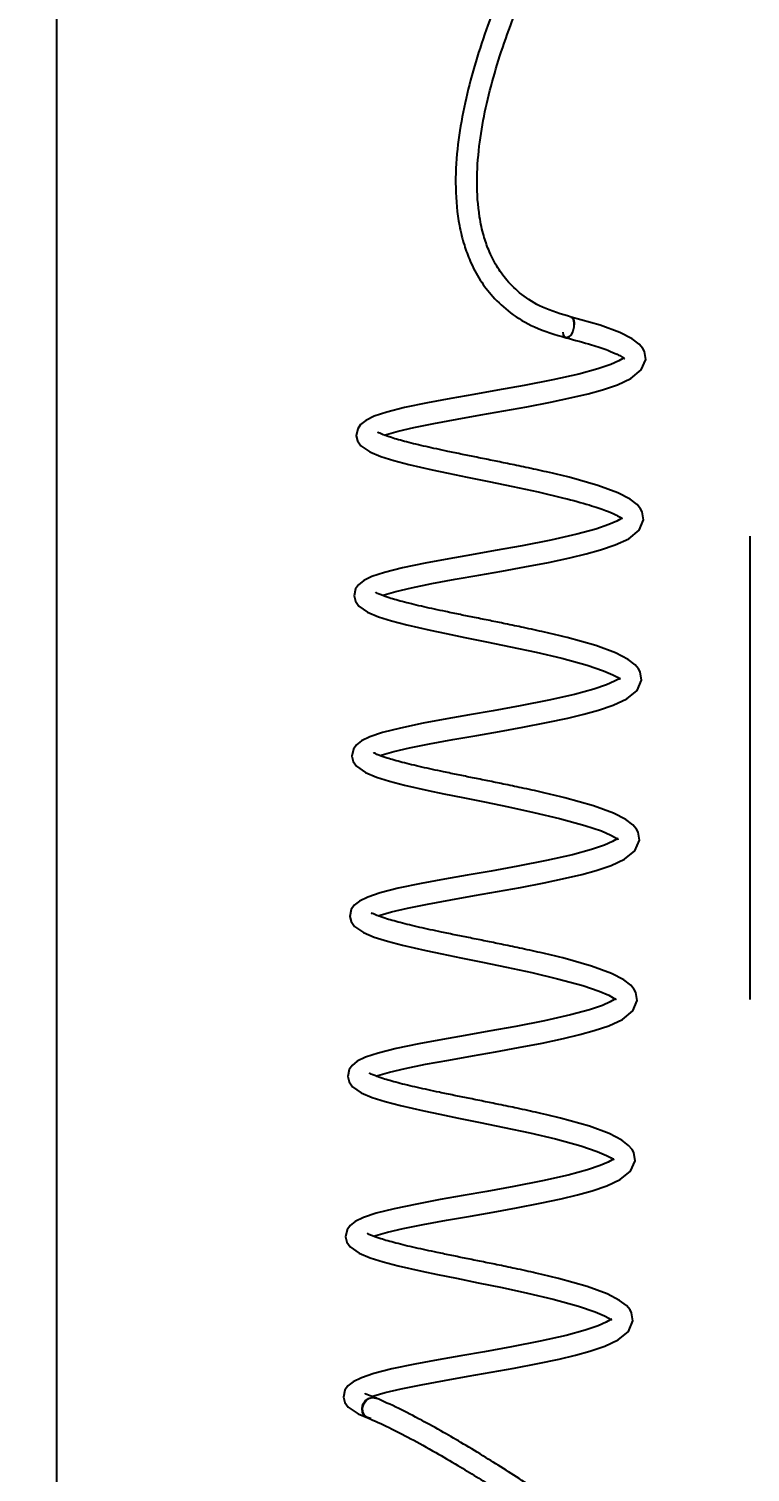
# Model space of a CAD drawing. Extents: x 75 to 2075, y 25 to 1460.
# Drawn here: x 356.7 to 441, y 933.9 to 1102.7 of the extents above; entities that cross this region are included whole.
import ezdxf

# ---------------------------------------------------------------- set-up
doc = ezdxf.new("R2010")
doc.units = 0
doc.header["$LTSCALE"] = 5
doc.linetypes.add('SLD-KATı', pattern=[0])
doc.layers.get('0').update_dxf_attribs({"linetype": 'CONTINUOUS'})
doc.styles.add('SLDTEXTSTYLE1', font='GOTHIC.TTF', dxfattribs={"width": 0.913})
doc.dimstyles.new('SLDDIMSTYLE1', dxfattribs={"dimtxt": 17.5, "dimasz": 16.51, "dimexe": 0, "dimexo": 0.0625, "dimgap": 4.375, "dimtad": 1, "dimlfac": 0.8, "dimrnd": 1e-09, "dimzin": 12, "dimtxsty": 'SLDTEXTSTYLE1', "dimsah": 1, "dimcen": 0.09, "dimazin": 3, "dimtfac": 1, "dimtofl": 0, "dimtmove": 0, "dimatfit": 3, "dimtolj": 1, "dimtzin": 12})

# ---------------------------------------------------------------- blocks, each defined once
blk = doc.blocks.new('_D_6')
at = {"color": 7, "linetype": 'SLD-KATı'}
for p, q in [((239.97, 1229.44), (169.88, 1229.44)), ((174.88, 1229.44), (174.88, 543.28)), ((368.63, 543.28), (169.88, 543.28))]:
    blk.add_line(p, q, dxfattribs=at)
for points in [[(174.88, 1229.44), (172.34, 1212.93), (177.42, 1212.93)], [(174.88, 543.28), (177.42, 559.79), (172.34, 559.79)]]:
    blk.add_solid(points, dxfattribs=at)
at = {"color": 7, "linetype": 'SLD-KATı', "insert": (152.52, 866.24), "char_height": 17.5, "attachment_point": 1, "rotation": 90, "style": 'SLDTEXTSTYLE1'}
blk.add_mtext('550', dxfattribs=at)

msp = doc.modelspace()

# ---------------------------------------------------------------- linework, layer by layer
at = {"color": 7, "linetype": 'SLD-KATı'}
for p, q in [((359.877, 1189.442), (359.877, 829.442)), ((419.487, 1066.596), (419.586, 1066.588)), ((441.002, 989.198), (441.002, 1043.385))]:
    msp.add_line(p, q, dxfattribs=at)
at = {"color": 7, "linetype": 'SLD-KATı', "flags": 128}
for points in [[(398.242, 1055.219), (398.47, 1055.29), (399.825, 1055.679), (401.667, 1056.111), (404.013, 1056.587), (406.75, 1057.09), (409.523, 1057.579), (412.197, 1058.049), (414.903, 1058.539), (417.675, 1059.074), (420.164, 1059.602), (422.065, 1060.058), (423.754, 1060.525), (425.48, 1061.106), (427.062, 1061.842), (428.271, 1062.832), (428.793, 1064.052), (428.636, 1064.997), (428.448, 1065.35), (428.036, 1065.839), (427.22, 1066.462), (425.766, 1067.217), (423.447, 1068.075), (420.083, 1069.024), (420.083, 1069.024)], [(420.061, 1069.028), (420.219, 1068.949), (420.374, 1068.691), (420.438, 1068.3), (420.402, 1067.835)], [(420.417, 1067.89), (420.436, 1068.351), (420.354, 1068.731), (420.185, 1068.971), (420.072, 1069.026)], [(420.402, 1067.835), (420.27, 1067.366), (420.064, 1066.964), (419.814, 1066.692), (419.558, 1066.59), (419.335, 1066.675), (419.18, 1066.932), (419.119, 1067.261)], [(426.282, 1064.248), (426.276, 1064.256), (426.112, 1064.165), (425.645, 1063.901), (424.717, 1063.485), (423.208, 1062.969), (420.974, 1062.36), (417.947, 1061.681), (414.589, 1061.023), (411.445, 1060.455), (408.671, 1059.969), (406.012, 1059.497), (403.264, 1058.988), (400.599, 1058.434), (398.496, 1057.907), (397.025, 1057.414), (396.056, 1056.943), (395.451, 1056.463), (395.104, 1055.97), (394.934, 1055.142), (395.092, 1054.531), (395.482, 1053.963), (396.512, 1053.244), (397.796, 1052.71), (399.324, 1052.233), (401.094, 1051.773), (403.836, 1051.147), (405.696, 1050.753), (407.903, 1050.299), (410.429, 1049.789), (413.237, 1049.209), (416.214, 1048.569), (419.223, 1047.859), (419.223, 1047.859)], [(397.994, 1036.478), (398.221, 1036.55), (399.576, 1036.939), (401.418, 1037.37), (403.765, 1037.846), (406.501, 1038.35), (409.275, 1038.838), (411.949, 1039.309), (414.654, 1039.798), (417.427, 1040.333), (419.916, 1040.862), (421.817, 1041.317), (423.506, 1041.784), (425.232, 1042.365), (426.814, 1043.101), (428.023, 1044.092), (428.544, 1045.312), (428.388, 1046.257), (428.199, 1046.61), (427.788, 1047.099), (426.972, 1047.722), (425.518, 1048.477), (423.199, 1049.335), (419.835, 1050.283), (419.835, 1050.283)], [(426.034, 1045.508), (426.028, 1045.516), (425.864, 1045.424), (425.396, 1045.16), (424.468, 1044.744), (422.959, 1044.228), (420.726, 1043.62), (417.699, 1042.941), (414.341, 1042.283), (411.197, 1041.714), (408.423, 1041.228), (405.764, 1040.757), (403.016, 1040.248), (400.351, 1039.694), (398.248, 1039.167), (396.776, 1038.673), (395.808, 1038.202), (395.202, 1037.722), (394.856, 1037.23), (394.686, 1036.402), (394.843, 1035.791), (395.234, 1035.222), (396.264, 1034.504), (397.548, 1033.97), (399.076, 1033.492), (400.846, 1033.032), (403.587, 1032.406), (405.447, 1032.012), (407.655, 1031.558), (410.18, 1031.048), (412.989, 1030.469), (415.966, 1029.829), (418.975, 1029.119), (418.975, 1029.119), (421.936, 1028.305), (423.857, 1027.657), (424.957, 1027.183), (425.485, 1026.9), (425.734, 1026.746), (425.799, 1026.706), (425.799, 1026.706)], [(397.745, 1017.738), (397.973, 1017.809), (399.328, 1018.198), (401.17, 1018.63), (403.517, 1019.106), (406.253, 1019.609), (409.026, 1020.098), (411.701, 1020.568), (414.406, 1021.058), (417.179, 1021.593), (419.667, 1022.121), (421.568, 1022.577), (423.258, 1023.044), (424.984, 1023.625), (426.566, 1024.361), (427.775, 1025.351), (428.296, 1026.571), (428.14, 1027.516), (427.951, 1027.869), (427.54, 1028.358), (426.724, 1028.981), (425.269, 1029.736), (422.95, 1030.594), (419.587, 1031.543), (419.587, 1031.543)], [(425.785, 1026.767), (425.78, 1026.775), (425.616, 1026.684), (425.148, 1026.42), (424.22, 1026.004), (422.711, 1025.488), (420.478, 1024.879), (417.451, 1024.2), (414.093, 1023.542), (410.949, 1022.974), (408.175, 1022.488), (405.515, 1022.017), (402.767, 1021.507), (400.103, 1020.953), (398, 1020.426), (396.528, 1019.933), (395.559, 1019.462), (394.954, 1018.982), (394.608, 1018.489), (394.437, 1017.661), (394.595, 1017.051), (394.986, 1016.482), (396.015, 1015.763), (397.3, 1015.229), (398.828, 1014.752), (400.598, 1014.292), (403.339, 1013.666), (405.199, 1013.272), (407.406, 1012.818), (409.932, 1012.308), (412.741, 1011.728), (415.717, 1011.088), (418.726, 1010.378), (418.726, 1010.378), (421.688, 1009.565), (423.608, 1008.917), (424.708, 1008.443), (425.236, 1008.16), (425.485, 1008.006), (425.551, 1007.965), (425.551, 1007.966)], [(397.497, 998.997), (397.725, 999.069), (399.08, 999.458), (400.922, 999.889), (403.268, 1000.365), (406.005, 1000.869), (408.778, 1001.357), (411.453, 1001.828), (414.158, 1002.317), (416.93, 1002.852), (419.419, 1003.381), (421.32, 1003.836), (423.01, 1004.304), (424.736, 1004.884), (426.317, 1005.62), (427.526, 1006.611), (428.048, 1007.831), (427.891, 1008.776), (427.703, 1009.129), (427.292, 1009.618), (426.476, 1010.241), (425.021, 1010.996), (422.702, 1011.854), (419.338, 1012.802), (419.338, 1012.802)], [(425.537, 1008.027), (425.531, 1008.035), (425.367, 1007.943), (424.9, 1007.679), (423.972, 1007.263), (422.463, 1006.747), (420.23, 1006.139), (417.202, 1005.46), (413.845, 1004.802), (410.701, 1004.233), (407.926, 1003.747), (405.267, 1003.276), (402.519, 1002.767), (399.854, 1002.213), (397.752, 1001.686), (396.28, 1001.193), (395.311, 1000.721), (394.706, 1000.241), (394.36, 999.749), (394.189, 998.921), (394.347, 998.31), (394.738, 997.741), (395.767, 997.023), (397.052, 996.489), (398.579, 996.011), (400.35, 995.551), (403.091, 994.925), (404.951, 994.532), (407.158, 994.077), (409.684, 993.567), (412.493, 992.988), (415.469, 992.348), (418.478, 991.638), (418.478, 991.638), (421.44, 990.824), (423.36, 990.176), (424.46, 989.702), (424.988, 989.419), (425.237, 989.265), (425.303, 989.225), (425.303, 989.225)], [(397.249, 980.257), (397.476, 980.328), (398.832, 980.718), (400.674, 981.149), (403.02, 981.625), (405.756, 982.128), (408.53, 982.617), (411.204, 983.087), (413.91, 983.577), (416.682, 984.112), (419.171, 984.64), (421.072, 985.096), (422.761, 985.563), (424.487, 986.144), (426.069, 986.88), (427.278, 987.87), (427.8, 989.09), (427.643, 990.035), (427.455, 990.388), (427.043, 990.877), (426.227, 991.501), (424.773, 992.255), (422.454, 993.113), (419.09, 994.062), (419.09, 994.062)], [(425.289, 989.286), (425.283, 989.294), (425.119, 989.203), (424.652, 988.939), (423.724, 988.523), (422.215, 988.007), (419.981, 987.398), (416.954, 986.719), (413.596, 986.061), (410.452, 985.493), (407.678, 985.007), (405.019, 984.536), (402.271, 984.026), (399.606, 983.472), (397.503, 982.945), (396.032, 982.452), (395.063, 981.981), (394.457, 981.501), (394.111, 981.008), (393.941, 980.181), (394.098, 979.57), (394.489, 979.001), (395.519, 978.282), (396.803, 977.748), (398.331, 977.271), (400.101, 976.811), (402.843, 976.185), (404.703, 975.791), (406.91, 975.337), (409.435, 974.827), (412.244, 974.247), (415.221, 973.607), (418.23, 972.897), (418.23, 972.897), (421.192, 972.084), (423.112, 971.436), (424.212, 970.962), (424.74, 970.679), (424.989, 970.525), (425.054, 970.484), (425.054, 970.485)], [(397.001, 961.516), (397.228, 961.588), (398.583, 961.977), (400.425, 962.408), (402.772, 962.884), (405.508, 963.388), (408.282, 963.877), (410.956, 964.347), (413.661, 964.837), (416.434, 965.371), (418.922, 965.9), (420.823, 966.355), (422.513, 966.823), (424.239, 967.403), (425.821, 968.139), (427.03, 969.13), (427.551, 970.35), (427.395, 971.295), (427.206, 971.648), (426.795, 972.137), (425.979, 972.76), (424.524, 973.515), (422.205, 974.373), (418.842, 975.321), (418.842, 975.321)], [(425.041, 970.546), (425.035, 970.554), (424.871, 970.463), (424.403, 970.198), (423.475, 969.783), (421.966, 969.266), (419.733, 968.658), (416.706, 967.979), (413.348, 967.321), (410.204, 966.752), (407.43, 966.266), (404.771, 965.795), (402.022, 965.286), (399.358, 964.732), (397.255, 964.205), (395.783, 963.712), (394.815, 963.241), (394.209, 962.76), (393.863, 962.268), (393.693, 961.44), (393.85, 960.829), (394.241, 960.261), (395.271, 959.542), (396.555, 959.008), (398.083, 958.53), (399.853, 958.07), (402.594, 957.444), (404.454, 957.051), (406.662, 956.596), (409.187, 956.086), (411.996, 955.507), (414.973, 954.867), (417.982, 954.157), (417.982, 954.157), (420.943, 953.343), (422.864, 952.695), (423.964, 952.221), (424.491, 951.939), (424.741, 951.784), (424.806, 951.744), (424.806, 951.744)], [(396.752, 942.776), (396.98, 942.848), (398.335, 943.237), (400.177, 943.668), (402.524, 944.144), (405.26, 944.647), (408.033, 945.136), (410.708, 945.607), (413.413, 946.096), (416.186, 946.631), (418.674, 947.159), (420.575, 947.615), (422.265, 948.082), (423.991, 948.663), (425.572, 949.399), (426.782, 950.39), (427.303, 951.609), (427.147, 952.554), (426.958, 952.907), (426.547, 953.397), (425.731, 954.02), (424.276, 954.774), (421.957, 955.633), (418.593, 956.581), (418.593, 956.581)], [(424.792, 951.805), (424.786, 951.814), (424.623, 951.722), (424.155, 951.458), (423.227, 951.042), (421.718, 950.526), (419.485, 949.917), (416.457, 949.239), (413.1, 948.58), (409.956, 948.012), (407.182, 947.526), (404.522, 947.055), (401.774, 946.545), (399.11, 945.991), (397.007, 945.464), (395.535, 944.971), (394.566, 944.5), (393.961, 944.02), (393.615, 943.527), (393.444, 942.7), (393.602, 942.089), (393.993, 941.52), (395.16, 940.734), (396.307, 940.281), (396.307, 940.281)], [(396.285, 940.274), (396.281, 940.275), (395.92, 940.528), (395.686, 940.918), (395.616, 941.386), (395.72, 941.861), (395.983, 942.27), (396.364, 942.551), (396.805, 942.661), (397.24, 942.584), (397.241, 942.584)], [(396.641, 940.198), (396.627, 940.198), (396.223, 940.305), (395.901, 940.582), (395.709, 940.989), (395.678, 941.462), (395.811, 941.931), (396.089, 942.324), (396.469, 942.58), (396.894, 942.661), (397.281, 942.564)]]:
    msp.add_lwpolyline(points, dxfattribs=at)
at = {"color": 7, "linetype": 'SLD-KATı'}
for points, knots in [([(482.365, 1153.789), (481.798, 1154.714), (480.726, 1156.464), (478.808, 1158.579), (476.876, 1160.221), (474.868, 1161.478), (472.64, 1162.435), (469.432, 1163.239), (465.235, 1163.28), (460.413, 1162.157), (455.839, 1160.249), (451.012, 1157.497), (446.008, 1153.872), (440.949, 1149.46), (436.502, 1144.985), (432.507, 1140.503), (428.679, 1135.784), (424.238, 1129.744), (419.54, 1122.476), (414.989, 1114.205), (411.192, 1105.829), (408.747, 1098.718), (407.375, 1092.98), (406.688, 1088.588), (406.46, 1084.129), (406.806, 1080.367), (407.501, 1077.534), (408.29, 1075.389), (409.362, 1073.352), (410.919, 1071.292), (413, 1069.396), (415.838, 1067.667), (418.217, 1066.969), (419.487, 1066.596)], [0, 0, 0, 0, 0.0193679, 0.0366703, 0.0504112, 0.0642178, 0.0785365, 0.0934544, 0.1234344, 0.1542881, 0.1855808, 0.2174509, 0.261103, 0.3055556, 0.3489724, 0.3856101, 0.4247828, 0.4703205, 0.5362182, 0.6000805, 0.6638407, 0.7274716, 0.7592667, 0.7912452, 0.824823, 0.8585291, 0.8766168, 0.8916422, 0.910957, 0.9291193, 0.9498661, 0.9732379, 1, 1, 1, 1]), ([(420.067, 1069.027), (418.913, 1069.367), (416.768, 1069.999), (414.302, 1071.556), (412.563, 1073.22), (411.304, 1074.987), (410.434, 1076.749), (409.776, 1078.676), (409.206, 1081.307), (408.972, 1084.8), (409.252, 1088.926), (409.938, 1093.012), (411.271, 1098.387), (413.603, 1105.089), (417.195, 1113.005), (421.478, 1120.823), (426.109, 1128.058), (430.726, 1134.369), (435.136, 1139.752), (439.829, 1144.876), (445.145, 1149.931), (450.436, 1154.089), (455.279, 1157.111), (459.503, 1159.152), (463.931, 1160.526), (467.828, 1160.841), (470.868, 1160.356), (472.989, 1159.62), (474.899, 1158.554), (476.698, 1157.133), (478.434, 1155.321), (479.389, 1153.82), (479.884, 1153.042)], [0, 0, 0, 0, 0.0268351, 0.0498351, 0.0701291, 0.0877029, 0.1060387, 0.1211797, 0.1401355, 0.1743184, 0.2078608, 0.2399309, 0.2719998, 0.3360859, 0.4002591, 0.4645089, 0.5304924, 0.5852973, 0.6314285, 0.6779915, 0.731723, 0.7849696, 0.8175542, 0.8492749, 0.8806275, 0.9107459, 0.9254437, 0.9396897, 0.9531741, 0.9663569, 0.9825753, 1, 1, 1, 1]), ([(419.471, 1066.6), (420.508, 1066.326), (422.414, 1065.823), (424.336, 1065.167), (425.449, 1064.683), (426.025, 1064.358), (426.236, 1064.234), (426.293, 1064.17), (426.296, 1064.187), (426.296, 1064.187)], [0, 0, 0, 0, 0.2538177, 0.4664886, 0.6398695, 0.7737336, 0.902711, 0.9988965, 1, 1, 1, 1]), ([(419.835, 1050.283), (418.97, 1050.493), (417.353, 1050.885), (414.888, 1051.421), (412.744, 1051.866), (410.824, 1052.261), (409.062, 1052.615), (407.323, 1052.967), (405.297, 1053.389), (403.02, 1053.875), (400.76, 1054.421), (398.962, 1054.926), (397.71, 1055.4), (397.459, 1055.559), (397.447, 1055.485), (397.447, 1055.483)], [0, 0, 0, 0, 0.0977611, 0.1828334, 0.2552658, 0.3153993, 0.3767053, 0.4346065, 0.496403, 0.5955278, 0.6980946, 0.7984324, 0.8975119, 0.9981286, 1, 1, 1, 1]), ([(419.223, 1047.859), (420.26, 1047.586), (422.166, 1047.083), (424.088, 1046.427), (425.2, 1045.942), (425.776, 1045.617), (425.987, 1045.493), (426.045, 1045.431), (426.047, 1045.446), (426.047, 1045.447)], [0, 0, 0, 0, 0.25381751, 0.46648819, 0.6398704, 0.77373408, 0.90271115, 0.99889661, 1, 1, 1, 1]), ([(419.587, 1031.543), (418.722, 1031.752), (417.104, 1032.145), (414.64, 1032.68), (412.496, 1033.126), (410.575, 1033.521), (408.813, 1033.874), (407.074, 1034.227), (405.049, 1034.649), (402.771, 1035.134), (400.512, 1035.681), (398.714, 1036.185), (397.462, 1036.659), (397.211, 1036.82), (397.199, 1036.744), (397.199, 1036.743)], [0, 0, 0, 0, 0.0977606, 0.1828334, 0.2552647, 0.3153982, 0.3767049, 0.4346054, 0.4964031, 0.5955268, 0.6980945, 0.798432, 0.8975118, 0.9981284, 1, 1, 1, 1]), ([(419.338, 1012.802), (418.473, 1013.012), (416.856, 1013.404), (414.392, 1013.94), (412.248, 1014.385), (410.327, 1014.78), (408.565, 1015.134), (406.826, 1015.486), (404.801, 1015.908), (402.523, 1016.394), (400.264, 1016.94), (398.466, 1017.445), (397.214, 1017.919), (396.962, 1018.079), (396.95, 1018.004), (396.95, 1018.002)], [0, 0, 0, 0, 0.09776049, 0.1828328, 0.25526521, 0.31539867, 0.37670582, 0.43460586, 0.49640278, 0.59552703, 0.69809379, 0.79843161, 0.89751189, 0.99812837, 1, 1, 1, 1]), ([(419.09, 994.062), (418.225, 994.271), (416.608, 994.664), (414.144, 995.199), (411.999, 995.645), (410.079, 996.04), (408.317, 996.393), (406.578, 996.746), (404.553, 997.168), (402.275, 997.653), (400.015, 998.2), (398.218, 998.704), (396.965, 999.179), (396.714, 999.338), (396.702, 999.263), (396.702, 999.262)], [0, 0, 0, 0, 0.0977606, 0.182833, 0.2552655, 0.3153978, 0.376705, 0.4346051, 0.4964027, 0.5955265, 0.6980943, 0.7984322, 0.8975121, 0.9981285, 1, 1, 1, 1]), ([(418.842, 975.321), (417.977, 975.531), (416.36, 975.923), (413.895, 976.459), (411.751, 976.904), (409.831, 977.299), (408.068, 977.653), (406.33, 978.005), (404.304, 978.427), (402.026, 978.913), (399.767, 979.46), (397.969, 979.964), (396.717, 980.438), (396.466, 980.597), (396.454, 980.523), (396.454, 980.521)], [0, 0, 0, 0, 0.0977616, 0.1828333, 0.2552657, 0.3153991, 0.3767063, 0.4346063, 0.4964039, 0.5955275, 0.6980943, 0.7984321, 0.8975121, 0.9981286, 1, 1, 1, 1]), ([(418.593, 956.581), (417.729, 956.791), (416.111, 957.183), (413.647, 957.718), (411.503, 958.164), (409.582, 958.559), (407.82, 958.912), (406.081, 959.265), (404.056, 959.687), (401.778, 960.173), (399.519, 960.719), (397.721, 961.224), (396.469, 961.697), (396.217, 961.858), (396.206, 961.782), (396.205, 961.781)], [0, 0, 0, 0, 0.0977606, 0.1828329, 0.2552658, 0.3153993, 0.3767048, 0.4346048, 0.4964029, 0.5955277, 0.6980945, 0.7984319, 0.8975117, 0.9981284, 1, 1, 1, 1]), ([(397.287, 942.579), (396.943, 942.701), (396.139, 942.985), (395.97, 943.116), (395.957, 943.042), (395.957, 943.04)], [0, 0, 0, 0, 0.42401411, 0.98948246, 1, 1, 1, 1]), ([(496.591, 846.317), (496.66, 846.964), (496.8, 848.278), (496.608, 850.207), (496.195, 852.455), (495.377, 855.161), (494.024, 858.356), (491.713, 862.714), (488.472, 867.637), (484.205, 873.186), (479.716, 878.433), (475, 883.504), (470.005, 888.543), (464.898, 893.421), (459.695, 898.157), (454.516, 902.688), (449.15, 907.212), (443.377, 911.903), (437.447, 916.542), (431.569, 920.975), (425.833, 925.141), (420.272, 929.025), (415.817, 932.001), (412.455, 934.164), (409.952, 935.731), (407.503, 937.213), (404.981, 938.681), (402.407, 940.104), (399.672, 941.515), (398.092, 942.21), (397.241, 942.584)], [0, 0, 0, 0, 0.0138803, 0.028194, 0.0412216, 0.0626625, 0.087892, 0.1138053, 0.164805, 0.2081316, 0.2549721, 0.3025628, 0.3450129, 0.3941891, 0.4402702, 0.481455, 0.5271779, 0.575581, 0.6248065, 0.6726794, 0.7189884, 0.7649775, 0.8102895, 0.8322728, 0.8538541, 0.8785789, 0.9019658, 0.9296875, 0.9621268, 1, 1, 1, 1]), ([(396.28, 940.276), (397.077, 939.926), (398.56, 939.274), (401.278, 937.875), (404.002, 936.365), (406.62, 934.829), (408.925, 933.425), (411.063, 932.085), (414.133, 930.114), (418.33, 927.321), (423.682, 923.602), (429.202, 919.613), (434.863, 915.37), (440.598, 910.914), (446.243, 906.366), (451.534, 901.946), (456.555, 897.599), (461.334, 893.304), (465.915, 889.013), (470.102, 884.913), (474.13, 880.779), (478.048, 876.528), (481.788, 872.163), (485.317, 867.671), (488.169, 863.594), (490.439, 859.81), (492.051, 856.646), (493.166, 853.852), (493.822, 851.562), (494.156, 849.681), (494.311, 847.953), (494.127, 846.821), (494.045, 846.317)], [0, 0, 0, 0, 0.0371582, 0.0691301, 0.1015733, 0.1281017, 0.1490081, 0.168115, 0.1875342, 0.2319503, 0.2771329, 0.3225206, 0.3692504, 0.4175036, 0.4653273, 0.5112937, 0.552548, 0.5956697, 0.6378058, 0.6766795, 0.7121808, 0.7532252, 0.7930251, 0.8288319, 0.87024, 0.8960955, 0.9215609, 0.9458315, 0.9610986, 0.9737923, 0.9883247, 1, 1, 1, 1])]:
    msp.add_open_spline(points, degree=3, knots=knots, dxfattribs=at)

# ---------------------------------------------------------------- dimensions: what is measured, and where the dimension line sits
dim = msp.add_linear_dim(base=(174.877, 543.28), p1=(244.966, 1229.442), p2=(373.627, 543.28), angle=90, text='550', dimstyle='SLDDIMSTYLE1', dxfattribs=at)
dim.commit()
dim.dimension.update_dxf_attribs({"geometry": '_D_6', "text_midpoint": (174.877, 885.637), "dimtype": 160})

doc.saveas('drawing.dxf')
